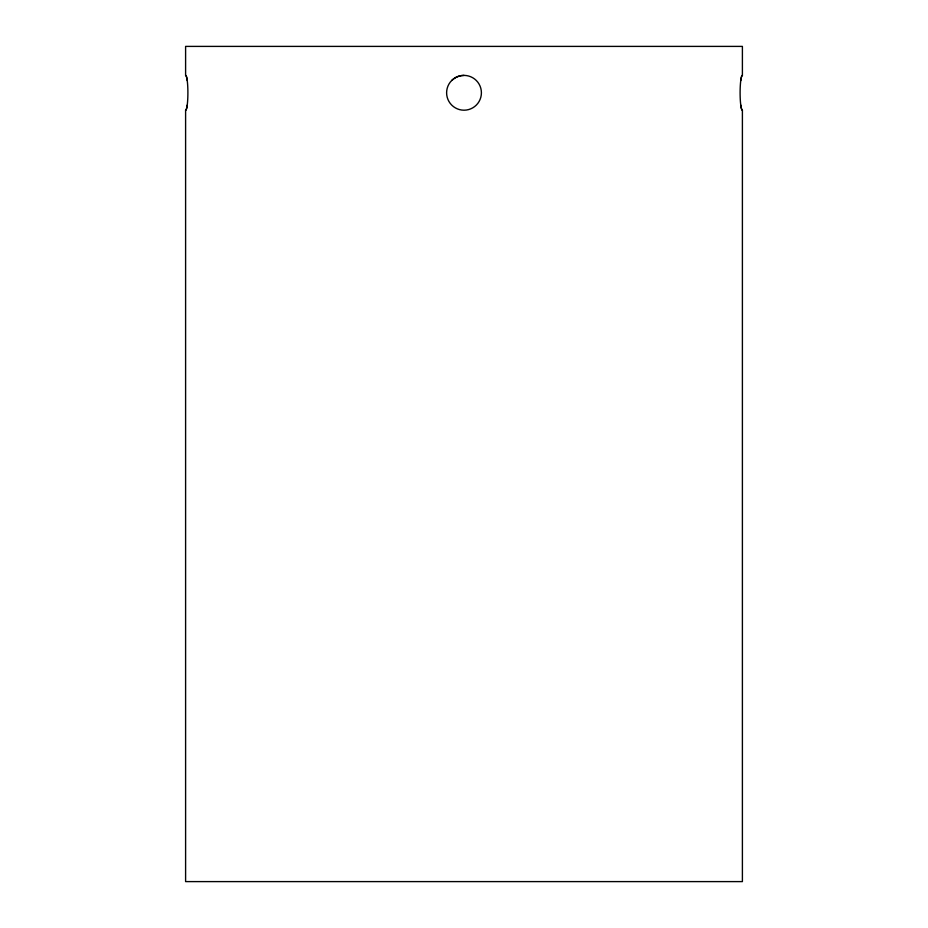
<?xml version="1.0" encoding="UTF-8"?>
<svg xmlns="http://www.w3.org/2000/svg" width="928" height="928" viewBox="0 0 928 928"><rect width="100%" height="100%" fill="white"/><g stroke="black" fill="none" stroke-linecap="round" stroke-linejoin="round"><path stroke-width="1.39" d="M742.4 75.4L742.4 46.4L185.6 46.4L185.6 75.4A17.632 2.297 90 0 1 187.224 80.492A17.307 2.262 90 0 1 187.224 105.108A17.632 2.297 -90 0 1 185.6 110.2L185.6 881.6L742.4 881.6L742.4 110.2A17.632 2.297 90 0 1 740.776 105.108A17.307 2.262 -90 0 1 740.776 80.492A17.632 2.297 -90 0 1 742.4 75.4A17.632 2.297 90 0 0 740.776 80.492M742.4 110.2A17.632 2.297 -90 0 1 740.776 105.108M187.224 105.108A17.632 2.297 90 0 1 185.6 110.2M451.727 80.492A17.632 17.481 -90 0 1 476.308 80.492A17.307 17.168 -90 0 1 476.308 105.108A17.632 17.481 -90 0 1 451.727 105.108A17.307 17.168 -90 0 1 451.692 80.492A17.632 17.481 90 0 1 464 75.4M185.6 75.4A17.632 2.297 -90 0 1 187.224 80.492"/></g></svg>
